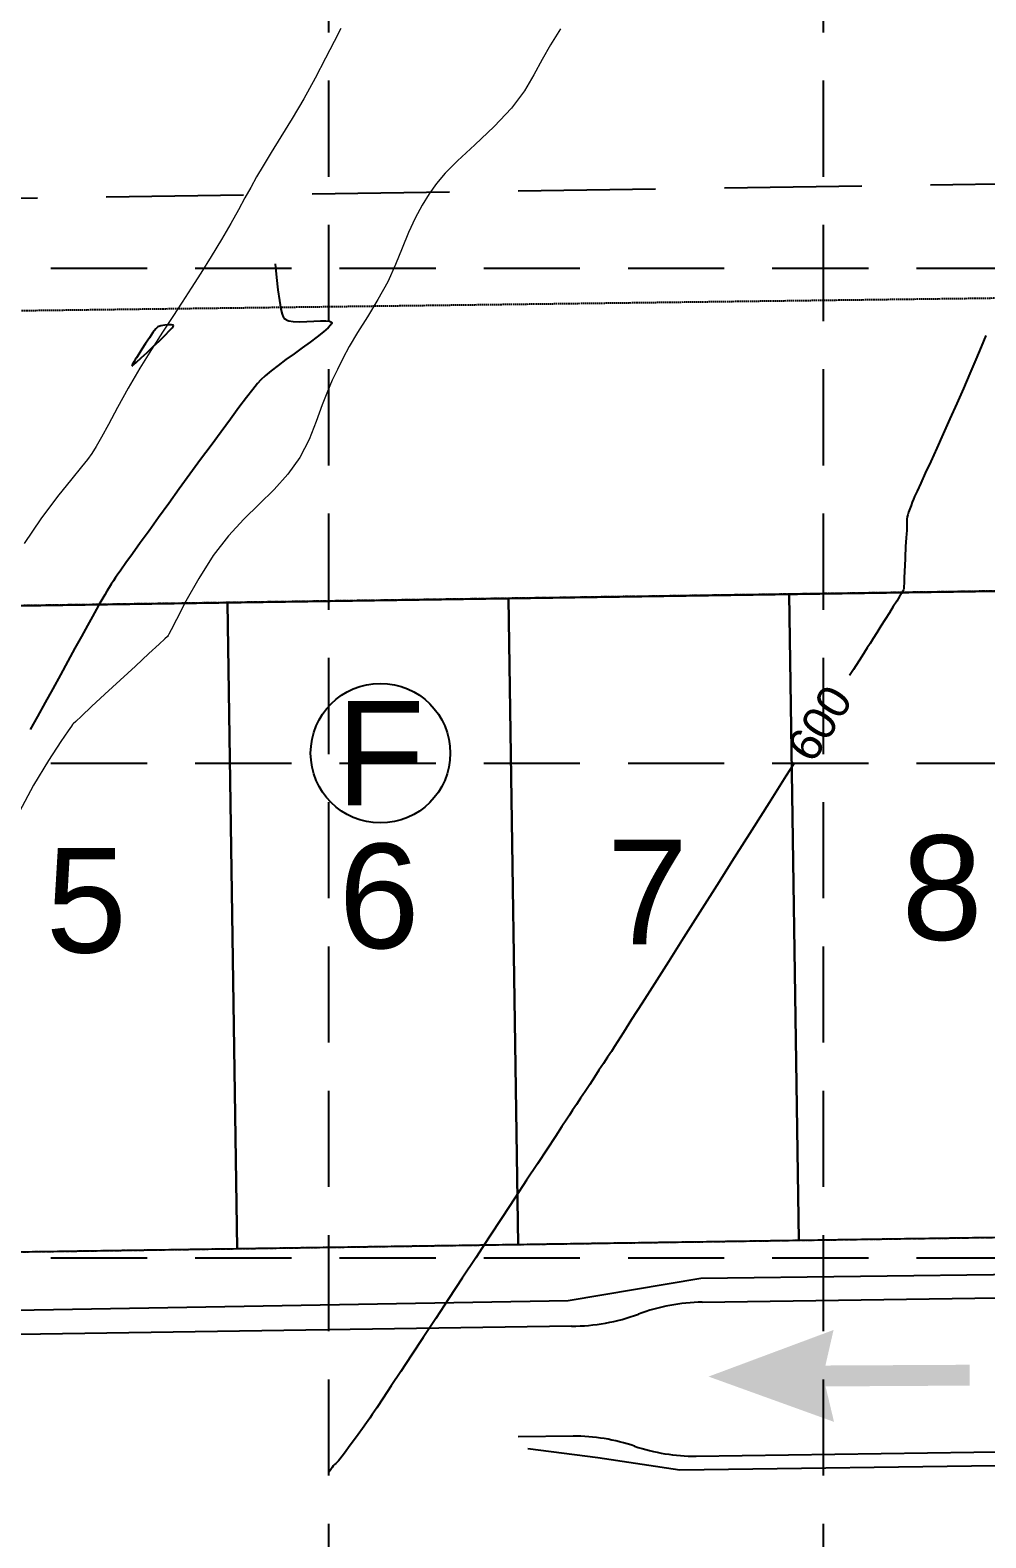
# Model space of a CAD drawing. Header units: inches. Extents: x 45655 to 51424, y 20024 to 23633.
# Drawn here: x 48215 to 48388.9, y 20517.2 to 20791.5 of the extents above; entities that cross this region are included whole.
import ezdxf
from ezdxf.enums import TextEntityAlignment as Align

# ---------------------------------------------------------------- set-up
doc = ezdxf.new("R2010")
doc.units = ezdxf.units.IN
doc.header["$MEASUREMENT"] = 0
for name, pattern in [('2148-1-1 FINAL PLAT$0$ROW05', [0.875, 0.625, -0.05, 0.05, -0.05, 0.05, -0.05]), ('DASHED', [0.75, 0.5, -0.25]), ('DASHED2', [0.375, 0.25, -0.125]), ('HIDDEN', [0.375, 0.25, -0.125]), ('PHANTOM2', [1.25, 0.625, -0.125, 0.125, -0.125, 0.125, -0.125])]:
    doc.linetypes.add(name, pattern=pattern)
for name, color, linetype in [('2148-1-1 BASE$0$P-PAV-BOC', 4, 'Continuous'), ('2148-1-1 Boundary Verification$0$X-BNDRY', 5, 'PHANTOM2'), ('2148-1-1 Boundary Verification$0$X-BNDRY-PHASE 1', 3, 'Continuous'), ('2148-1-1 FINAL PLAT$0$BPOLY', 20, 'Continuous'), ('2148-1-1 FINAL PLAT$0$P-PLAN-BLOCK NO', 252, 'Continuous'), ('2148-1-1 FINAL PLAT$0$P-PLAN-LOT LINE PH1', 1, 'Continuous'), ('2148-1-1 FINAL PLAT$0$P-PLAN-LOT NO-PH1', 1, 'Continuous'), ('2148-1-1 FINAL PLAT$0$P-PLAN-ROW-PH1', 7, '2148-1-1 FINAL PLAT$0$ROW05'), ('2148-1-1 TOPOGRAPHIC SURVEY$0$X-CONT-MJR', 14, 'Continuous'), ('EROSION BLANKET', 84, 'Continuous'), ('GRID', 254, 'HIDDEN'), ('LIMITS OF DISTURBANCE', 1, 'DASHED'), ('P-ERO-SILT FENCE-GRADING', 6, 'DASHED2'), ('P-ERO-SILT FENCE-PAVING', 6, 'Continuous'), ('P-FLOW ARROWS', 7, 'Continuous')]:
    doc.layers.add(name, color=color, linetype=linetype)
doc.layers.add('CTR', color=43, linetype='Continuous', lineweight=9)
doc.styles.get("Standard").update_dxf_attribs({"font": 'ARIAL.TTF'})

msp = doc.modelspace()

# ---------------------------------------------------------------- hatches: boundary and pattern name
at = {"layer": 'P-FLOW ARROWS'}
msp.add_hatch(color=7, dxfattribs=at).paths.add_polyline_path([(48385.92, 20544.92), (48359.69, 20544.77), (48361.24, 20538.32), (48338.41, 20546.56), (48361.15, 20555.04), (48359.67, 20548.57), (48385.9, 20548.71)])

# ---------------------------------------------------------------- linework, layer by layer
at = {"layer": '2148-1-1 BASE$0$P-PAV-BOC', "color": 7}
for p, q in [((48337.27, 20560.1), (48762.67, 20566.43)), ((48313.48, 20555.74), (48203.49, 20554.1)), ((48336.12, 20532.08), (48763.09, 20538.43)), ((48313.77, 20535.74), (48303.78, 20535.59))]:
    msp.add_line(p, q, dxfattribs=at)
for centre, radius, start, end in [((48337.79, 20525.1), 35, 90.8533, 110.3258), ((48313.48, 20590.74), 35, 270, 290.3258), ((48313.77, 20500.74), 35, 71.3808, 90), ((48336.16, 20567.23), 35.16, 251.4024, 269.9398)]:
    msp.add_arc(centre, radius, start, end, dxfattribs=at)
at = {"layer": '2148-1-1 Boundary Verification$0$X-BNDRY', "color": 7}
msp.add_line((47485.74, 20675.93), (50060.21, 20714.52), dxfattribs=at)
at = {"layer": '2148-1-1 Boundary Verification$0$X-BNDRY-PHASE 1', "color": 7}
msp.add_line((47496.16, 20676.08), (49384.49, 20704.21), dxfattribs=at)
at = {"layer": '2148-1-1 FINAL PLAT$0$BPOLY', "color": 7}
for p, q in [((48353.1, 20688.85), (48302.01, 20688.08)), ((48404.19, 20689.61), (48353.1, 20688.85)), ((48354.85, 20571.36), (48353.1, 20688.85)), ((48353.1, 20688.85), (48354.85, 20571.36)), ((48250.91, 20687.32), (48199.82, 20686.56)), ((48302.01, 20688.08), (48250.91, 20687.32)), ((48252.66, 20569.84), (48250.91, 20687.32)), ((48250.91, 20687.32), (48252.66, 20569.84)), ((48303.76, 20570.6), (48302.01, 20688.08)), ((48302.01, 20688.08), (48303.76, 20570.6)), ((48252.66, 20569.84), (48303.76, 20570.6)), ((48303.76, 20570.6), (48354.85, 20571.36)), ((48354.85, 20571.36), (48405.94, 20572.12)), ((48201.57, 20569.08), (48252.66, 20569.84))]:
    msp.add_line(p, q, dxfattribs=at)
at = {"layer": '2148-1-1 FINAL PLAT$0$P-PLAN-BLOCK NO', "color": 7}
msp.add_circle((48278.71, 20659.95), 12.7, dxfattribs=at)
at = {"layer": '2148-1-1 FINAL PLAT$0$P-PLAN-LOT LINE PH1', "color": 7}
for p, q in [((48354.85, 20571.36), (48353.1, 20688.85)), ((48252.66, 20569.84), (48250.91, 20687.32)), ((48303.76, 20570.6), (48302.01, 20688.08))]:
    msp.add_line(p, q, dxfattribs=at)
at = {"layer": '2148-1-1 FINAL PLAT$0$P-PLAN-ROW-PH1', "color": 7}
msp.add_line((48003.29, 20566.12), (48757.5, 20577.36), dxfattribs=at)
at = {"layer": '2148-1-1 TOPOGRAPHIC SURVEY$0$X-CONT-MJR', "color": 7, "extrusion": (0.994991, 0.09997, 0)}
msp.add_line((48259.56, 20748.93, 595), (48259.8, 20746.48, 595), dxfattribs=at)
at = {"layer": '2148-1-1 TOPOGRAPHIC SURVEY$0$X-CONT-MJR', "color": 7}
for p, q in [((48259.8, 20746.48, 595), (48260.06, 20744.25, 595)), ((48260.33, 20742.31, 595), (48260.61, 20740.74, 595)), ((48240.2, 20737.88, 595), (48239.47, 20737.83, 595)), ((48240.81, 20737.31, 595), (48241.01, 20737.57, 595)), ((48241.07, 20737.67, 595), (48241.07, 20737.7, 595)), ((48260.84, 20739.8, 595), (48261.02, 20739.32, 595)), ((48269.64, 20737.77, 595), (48269.19, 20737.3, 595)), ((48269.85, 20738.25, 595), (48269.86, 20738.19, 595)), ((48236.66, 20735.52, 595), (48235.97, 20734.48, 595)), ((48237.37, 20733.9, 595), (48238.49, 20734.96, 595)), ((48240.34, 20736.8, 595), (48240.81, 20737.31, 595)), ((48268.34, 20736.56, 595), (48267.22, 20735.69, 595)), ((48269.19, 20737.3, 595), (48268.34, 20736.56, 595)), ((48235.97, 20734.48, 595), (48235.31, 20733.46, 595)), ((48265.92, 20734.72, 595), (48264.49, 20733.68, 595)), ((48233.49, 20730.4, 595), (48233.5, 20730.4, 595)), ((48233.69, 20730.86, 595), (48233.52, 20730.56, 595)), ((48233.58, 20730.46, 595), (48233.82, 20730.66, 595)), ((48233.91, 20731.22, 595), (48233.69, 20730.86, 595)), ((48233.82, 20730.66, 595), (48234.32, 20731.1, 595)), ((48234.32, 20731.1, 595), (48235.19, 20731.88, 595)), ((48256.35, 20727.19, 595), (48255.48, 20726.1, 595)), ((48254.34, 20724.62, 595), (48252.97, 20722.81, 595)), ((48255.48, 20726.1, 595), (48254.34, 20724.62, 595)), ((48251.42, 20720.73, 595), (48249.71, 20718.42, 595)), ((48382.31, 20720.76, 600), (48381.09, 20718.04, 600)), ((48381.09, 20718.04, 600), (48379.91, 20715.44, 600)), ((48245.98, 20713.35, 595), (48244.04, 20710.68, 595)), ((48378.82, 20713.03, 600), (48377.84, 20710.88, 600)), ((48379.91, 20715.44, 600), (48378.82, 20713.03, 600)), ((48244.04, 20710.68, 595), (48242.09, 20708.01, 595)), ((48240.18, 20705.37, 595), (48238.34, 20702.82, 595)), ((48375.48, 20705.62, 600), (48375.25, 20705.01, 600)), ((48375.7, 20706.16, 600), (48375.48, 20705.62, 600)), ((48374.5, 20702.52, 600), (48374.48, 20702.11, 600)), ((48374.48, 20702.11, 600), (48374.49, 20701.7, 600)), ((48236.6, 20700.41, 595), (48235.01, 20698.2, 595)), ((48374.37, 20699.11, 600), (48374.32, 20698.32, 600)), ((48374.43, 20699.85, 600), (48374.37, 20699.11, 600)), ((48374.49, 20700.89, 600), (48374.47, 20700.46, 600)), ((48235.01, 20698.2, 595), (48233.59, 20696.23, 595)), ((48374.02, 20691.87, 600), (48373.98, 20690.91, 600)), ((48374.07, 20692.99, 600), (48374.02, 20691.87, 600)), ((48229.33, 20690.06, 595), (48228.94, 20689.42, 595)), ((48373.17, 20688.42, 600), (48372.66, 20687.61, 600)), ((48227.56, 20687.07, 595), (48227.04, 20686.14, 595)), ((48371.3, 20685.47, 600), (48370.54, 20684.26, 600)), ((48225.39, 20683.15, 595), (48224.32, 20681.2, 595)), ((48226.31, 20684.81, 595), (48225.39, 20683.15, 595)), ((48367.79, 20679.91, 600), (48367.28, 20679.11, 600)), ((48223.12, 20679.03, 595), (48221.83, 20676.68, 595)), ((48221.83, 20676.68, 595), (48220.47, 20674.21, 595)), ((48220.47, 20674.21, 595), (48219.08, 20671.68, 595)), ((48352.49, 20655.77, 600), (48349.42, 20650.92, 600)), ((48346.26, 20645.93, 600), (48343.07, 20640.9, 600)), ((48343.07, 20640.9, 600), (48339.9, 20635.91, 600)), ((48339.9, 20635.91, 600), (48336.82, 20631.04, 600)), ((48324.41, 20611.49, 600), (48322.91, 20609.12, 600)), ((48320.72, 20605.7, 600), (48320.04, 20604.65, 600)), ((48318.47, 20602.27, 600), (48317.63, 20600.99, 600)), ((48313.68, 20595, 600), (48313.09, 20594.1, 600)), ((48303.16, 20579, 600), (48300.87, 20575.52, 600)), ((48300.87, 20575.52, 600), (48298.49, 20571.9, 600)), ((48296.04, 20568.18, 600), (48293.58, 20564.45, 600)), ((48286.49, 20553.68, 600), (48284.36, 20550.44, 600)), ((48280.68, 20544.87, 600), (48279.22, 20542.65, 600)), ((48278.05, 20540.9, 600), (48277.23, 20539.66, 600)), ((48276.79, 20539.01, 600), (48276.17, 20538.13, 600)), ((48277.23, 20539.66, 600), (48276.79, 20539.01, 600)), ((48273.82, 20534.89, 600), (48273.03, 20533.82, 600)), ((48274.64, 20536.01, 600), (48273.82, 20534.89, 600)), ((48275.44, 20537.11, 600), (48274.64, 20536.01, 600)), ((48270.12, 20530.3, 600), (48269.93, 20530.03, 600)), ((48270.35, 20530.54, 600), (48270.12, 20530.3, 600)), ((48270.6, 20530.77, 600), (48270.35, 20530.54, 600)), ((48271.3, 20531.51, 600), (48271.09, 20531.24, 600))]:
    msp.add_line(p, q, dxfattribs=at)
at = {"layer": '2148-1-1 TOPOGRAPHIC SURVEY$0$X-CONT-MJR', "color": 7, "extrusion": (0.990481, 0.137646, 0)}
msp.add_line((48260.06, 20744.25, 595), (48260.33, 20742.31, 595), dxfattribs=at)
at = {"layer": '2148-1-1 TOPOGRAPHIC SURVEY$0$X-CONT-MJR', "color": 7, "extrusion": (0.971024, 0.238982, 0)}
msp.add_line((48260.61, 20740.74, 595), (48260.84, 20739.8, 595), dxfattribs=at)
at = {"layer": '2148-1-1 TOPOGRAPHIC SURVEY$0$X-CONT-MJR', "color": 7, "extrusion": (0.696471, -0.717585, 0)}
msp.add_line((48238.21, 20737.49, 595), (48237.84, 20737.13, 595), dxfattribs=at)
at = {"layer": '2148-1-1 TOPOGRAPHIC SURVEY$0$X-CONT-MJR', "color": 7, "extrusion": (0.352471, -0.935823, 0)}
msp.add_line((48238.76, 20737.7, 595), (48238.21, 20737.49, 595), dxfattribs=at)
at = {"layer": '2148-1-1 TOPOGRAPHIC SURVEY$0$X-CONT-MJR', "color": 7, "extrusion": (0.186448, -0.982465, 0)}
msp.add_line((48239.47, 20737.83, 595), (48238.76, 20737.7, 595), dxfattribs=at)
at = {"layer": '2148-1-1 TOPOGRAPHIC SURVEY$0$X-CONT-MJR', "color": 7, "extrusion": (-0.050957, -0.998701, 0)}
msp.add_line((48240.68, 20737.86, 595), (48240.2, 20737.88, 595), dxfattribs=at)
at = {"layer": '2148-1-1 TOPOGRAPHIC SURVEY$0$X-CONT-MJR', "color": 7, "extrusion": (-0.231787, -0.972767, 0)}
msp.add_line((48240.94, 20737.8, 595), (48240.68, 20737.86, 595), dxfattribs=at)
at = {"layer": '2148-1-1 TOPOGRAPHIC SURVEY$0$X-CONT-MJR', "color": 7, "extrusion": (0.521337, 0.853351, 0)}
msp.add_line((48241.04, 20737.74, 595), (48240.94, 20737.8, 595), dxfattribs=at)
at = {"layer": '2148-1-1 TOPOGRAPHIC SURVEY$0$X-CONT-MJR', "color": 7, "extrusion": (0.884443, -0.466649, 0)}
msp.add_line((48241.01, 20737.57, 595), (48241.07, 20737.67, 595), dxfattribs=at)
at = {"layer": '2148-1-1 TOPOGRAPHIC SURVEY$0$X-CONT-MJR', "color": 7, "extrusion": (0.817874, 0.575397, 0)}
msp.add_line((48241.07, 20737.7, 595), (48241.04, 20737.74, 595), dxfattribs=at)
at = {"layer": '2148-1-1 TOPOGRAPHIC SURVEY$0$X-CONT-MJR', "color": 7, "extrusion": (0.873612, 0.486623, 0)}
msp.add_line((48261.02, 20739.32, 595), (48261.14, 20739.1, 595), dxfattribs=at)
at = {"layer": '2148-1-1 TOPOGRAPHIC SURVEY$0$X-CONT-MJR', "color": 7, "extrusion": (0.765375, 0.643585, 0)}
msp.add_line((48261.14, 20739.1, 595), (48261.2, 20739.03, 595), dxfattribs=at)
at = {"layer": '2148-1-1 TOPOGRAPHIC SURVEY$0$X-CONT-MJR', "color": 7, "extrusion": (-0.655564, -0.75514, 0)}
msp.add_line((48261.2, 20739.03, 595), (48261.3, 20738.94, 595), dxfattribs=at)
at = {"layer": '2148-1-1 TOPOGRAPHIC SURVEY$0$X-CONT-MJR', "color": 7, "extrusion": (-0.523713, -0.851895, 0)}
msp.add_line((48261.3, 20738.94, 595), (48261.56, 20738.78, 595), dxfattribs=at)
at = {"layer": '2148-1-1 TOPOGRAPHIC SURVEY$0$X-CONT-MJR', "color": 7, "extrusion": (-0.341585, -0.939851, 0)}
msp.add_line((48261.56, 20738.78, 595), (48262.05, 20738.6, 595), dxfattribs=at)
at = {"layer": '2148-1-1 TOPOGRAPHIC SURVEY$0$X-CONT-MJR', "color": 7, "extrusion": (-0.169793, -0.98548, 0)}
msp.add_line((48262.05, 20738.6, 595), (48262.85, 20738.47, 595), dxfattribs=at)
at = {"layer": '2148-1-1 TOPOGRAPHIC SURVEY$0$X-CONT-MJR', "color": 7, "extrusion": (-0.043348, -0.99906, 0)}
msp.add_line((48262.85, 20738.47, 595), (48264.03, 20738.41, 595), dxfattribs=at)
at = {"layer": '2148-1-1 TOPOGRAPHIC SURVEY$0$X-CONT-MJR', "color": 7, "extrusion": (0.029626, -0.999561, 0)}
msp.add_line((48264.03, 20738.41, 595), (48265.31, 20738.45, 595), dxfattribs=at)
at = {"layer": '2148-1-1 TOPOGRAPHIC SURVEY$0$X-CONT-MJR', "color": 7, "extrusion": (0.060239, -0.998184, 0)}
msp.add_line((48265.31, 20738.45, 595), (48266.6, 20738.53, 595), dxfattribs=at)
at = {"layer": '2148-1-1 TOPOGRAPHIC SURVEY$0$X-CONT-MJR', "color": 7, "extrusion": (0.056782, -0.998387, 0)}
msp.add_line((48266.6, 20738.53, 595), (48267.8, 20738.6, 595), dxfattribs=at)
at = {"layer": '2148-1-1 TOPOGRAPHIC SURVEY$0$X-CONT-MJR', "color": 7, "extrusion": (0.008796, -0.999961, 0)}
msp.add_line((48267.8, 20738.6, 595), (48268.8, 20738.61, 595), dxfattribs=at)
at = {"layer": '2148-1-1 TOPOGRAPHIC SURVEY$0$X-CONT-MJR', "color": 7, "extrusion": (-0.11345, -0.993544, 0)}
msp.add_line((48268.8, 20738.61, 595), (48269.41, 20738.54, 595), dxfattribs=at)
at = {"layer": '2148-1-1 TOPOGRAPHIC SURVEY$0$X-CONT-MJR', "color": 7, "extrusion": (0.350349, 0.936619, 0)}
msp.add_line((48269.41, 20738.54, 595), (48269.71, 20738.43, 595), dxfattribs=at)
at = {"layer": '2148-1-1 TOPOGRAPHIC SURVEY$0$X-CONT-MJR', "color": 7, "extrusion": (0.834473, -0.551048, 0)}
msp.add_line((48269.82, 20738.05, 595), (48269.64, 20737.77, 595), dxfattribs=at)
at = {"layer": '2148-1-1 TOPOGRAPHIC SURVEY$0$X-CONT-MJR', "color": 7, "extrusion": (-0.685484, -0.728088, 0)}
msp.add_line((48269.71, 20738.43, 595), (48269.82, 20738.32, 595), dxfattribs=at)
at = {"layer": '2148-1-1 TOPOGRAPHIC SURVEY$0$X-CONT-MJR', "color": 7, "extrusion": (0.907135, 0.420839, 0)}
msp.add_line((48269.82, 20738.32, 595), (48269.85, 20738.25, 595), dxfattribs=at)
at = {"layer": '2148-1-1 TOPOGRAPHIC SURVEY$0$X-CONT-MJR', "color": 7, "extrusion": (0.964618, -0.26365, 0)}
msp.add_line((48269.86, 20738.19, 595), (48269.82, 20738.05, 595), dxfattribs=at)
at = {"layer": '2148-1-1 TOPOGRAPHIC SURVEY$0$X-CONT-MJR', "color": 7, "extrusion": (0.819425, -0.573186, 0)}
msp.add_line((48237.3, 20736.44, 595), (48236.66, 20735.52, 595), dxfattribs=at)
at = {"layer": '2148-1-1 TOPOGRAPHIC SURVEY$0$X-CONT-MJR', "color": 7, "extrusion": (0.791015, -0.611797, 0)}
msp.add_line((48237.84, 20737.13, 595), (48237.3, 20736.44, 595), dxfattribs=at)
at = {"layer": '2148-1-1 TOPOGRAPHIC SURVEY$0$X-CONT-MJR', "color": 7, "extrusion": (-0.697526, 0.716559, 0)}
msp.add_line((48238.49, 20734.96, 595), (48239.51, 20735.96, 595), dxfattribs=at)
at = {"layer": '2148-1-1 TOPOGRAPHIC SURVEY$0$X-CONT-MJR', "color": 7, "extrusion": (0.711579, -0.702606, 0)}
msp.add_line((48239.51, 20735.96, 595), (48240.34, 20736.8, 595), dxfattribs=at)
at = {"layer": '2148-1-1 TOPOGRAPHIC SURVEY$0$X-CONT-MJR', "color": 7, "extrusion": (0.597572, -0.801815, 0)}
msp.add_line((48267.22, 20735.69, 595), (48265.92, 20734.72, 595), dxfattribs=at)
at = {"layer": '2148-1-1 TOPOGRAPHIC SURVEY$0$X-CONT-MJR', "color": 7, "extrusion": (0.926272, -0.376855, 0)}
msp.add_line((48388.86, 20735.91, 600), (48388.02, 20733.86, 600), dxfattribs=at)
at = {"layer": '2148-1-1 TOPOGRAPHIC SURVEY$0$X-CONT-MJR', "color": 7, "extrusion": (0.849314, -0.527888, 0)}
msp.add_line((48234.74, 20732.54, 595), (48234.31, 20731.86, 595), dxfattribs=at)
at = {"layer": '2148-1-1 TOPOGRAPHIC SURVEY$0$X-CONT-MJR', "color": 7, "extrusion": (0.845822, -0.533465, 0)}
msp.add_line((48235.31, 20733.46, 595), (48234.74, 20732.54, 595), dxfattribs=at)
at = {"layer": '2148-1-1 TOPOGRAPHIC SURVEY$0$X-CONT-MJR', "color": 7, "extrusion": (-0.67663, 0.736323, 0)}
msp.add_line((48235.19, 20731.88, 595), (48236.24, 20732.84, 595), dxfattribs=at)
at = {"layer": '2148-1-1 TOPOGRAPHIC SURVEY$0$X-CONT-MJR', "color": 7, "extrusion": (0.68248, -0.730904, 0)}
msp.add_line((48236.24, 20732.84, 595), (48237.37, 20733.9, 595), dxfattribs=at)
at = {"layer": '2148-1-1 TOPOGRAPHIC SURVEY$0$X-CONT-MJR', "color": 7, "extrusion": (0.586154, -0.8102, 0)}
msp.add_line((48262.99, 20732.6, 595), (48261.51, 20731.53, 595), dxfattribs=at)
at = {"layer": '2148-1-1 TOPOGRAPHIC SURVEY$0$X-CONT-MJR', "color": 7, "extrusion": (-0.584198, 0.811611, 0)}
msp.add_line((48264.49, 20733.68, 595), (48262.99, 20732.6, 595), dxfattribs=at)
at = {"layer": '2148-1-1 TOPOGRAPHIC SURVEY$0$X-CONT-MJR', "color": 7, "extrusion": (0.921705, -0.387892, 0)}
msp.add_line((48388.02, 20733.86, 600), (48387.04, 20731.53, 600), dxfattribs=at)
at = {"layer": '2148-1-1 TOPOGRAPHIC SURVEY$0$X-CONT-MJR', "color": 7, "extrusion": (0.982035, -0.1887, 0)}
msp.add_line((48233.52, 20730.56, 595), (48233.49, 20730.4, 595), dxfattribs=at)
at = {"layer": '2148-1-1 TOPOGRAPHIC SURVEY$0$X-CONT-MJR', "color": 7, "extrusion": (0.583047, -0.812438, 0)}
msp.add_line((48233.5, 20730.4, 595), (48233.58, 20730.46, 595), dxfattribs=at)
at = {"layer": '2148-1-1 TOPOGRAPHIC SURVEY$0$X-CONT-MJR', "color": 7, "extrusion": (0.844397, -0.535718, 0)}
msp.add_line((48234.1, 20731.53, 595), (48233.91, 20731.22, 595), dxfattribs=at)
at = {"layer": '2148-1-1 TOPOGRAPHIC SURVEY$0$X-CONT-MJR', "color": 7, "extrusion": (0.851527, -0.524311, 0)}
msp.add_line((48234.31, 20731.86, 595), (48234.1, 20731.53, 595), dxfattribs=at)
at = {"layer": '2148-1-1 TOPOGRAPHIC SURVEY$0$X-CONT-MJR', "color": 7, "extrusion": (-0.635028, 0.772489, 0)}
msp.add_line((48258.81, 20729.5, 595), (48257.73, 20728.61, 595), dxfattribs=at)
at = {"layer": '2148-1-1 TOPOGRAPHIC SURVEY$0$X-CONT-MJR', "color": 7, "extrusion": (0.608641, -0.793446, 0)}
msp.add_line((48260.09, 20730.48, 595), (48258.81, 20729.5, 595), dxfattribs=at)
at = {"layer": '2148-1-1 TOPOGRAPHIC SURVEY$0$X-CONT-MJR', "color": 7, "extrusion": (-0.593745, 0.804653, 0)}
msp.add_line((48261.51, 20731.53, 595), (48260.09, 20730.48, 595), dxfattribs=at)
at = {"layer": '2148-1-1 TOPOGRAPHIC SURVEY$0$X-CONT-MJR', "color": 7, "extrusion": (0.918525, -0.395364, 0)}
msp.add_line((48387.04, 20731.53, 600), (48385.95, 20728.99, 600), dxfattribs=at)
at = {"layer": '2148-1-1 TOPOGRAPHIC SURVEY$0$X-CONT-MJR', "color": 7, "extrusion": (0.756259, -0.654272, 0)}
msp.add_line((48256.92, 20727.86, 595), (48256.35, 20727.19, 595), dxfattribs=at)
at = {"layer": '2148-1-1 TOPOGRAPHIC SURVEY$0$X-CONT-MJR', "color": 7, "extrusion": (0.683231, -0.730202, 0)}
msp.add_line((48257.73, 20728.61, 595), (48256.92, 20727.86, 595), dxfattribs=at)
at = {"layer": '2148-1-1 TOPOGRAPHIC SURVEY$0$X-CONT-MJR', "color": 7, "extrusion": (0.916197, -0.400729, 0)}
msp.add_line((48385.95, 20728.99, 600), (48384.78, 20726.31, 600), dxfattribs=at)
at = {"layer": '2148-1-1 TOPOGRAPHIC SURVEY$0$X-CONT-MJR', "color": 7, "extrusion": (0.914432, -0.404739, 0)}
msp.add_line((48384.78, 20726.31, 600), (48383.55, 20723.54, 600), dxfattribs=at)
at = {"layer": '2148-1-1 TOPOGRAPHIC SURVEY$0$X-CONT-MJR', "color": 7, "extrusion": (0.801246, -0.598335, 0)}
msp.add_line((48252.97, 20722.81, 595), (48251.42, 20720.73, 595), dxfattribs=at)
at = {"layer": '2148-1-1 TOPOGRAPHIC SURVEY$0$X-CONT-MJR', "color": 7, "extrusion": (0.913065, -0.407814, 0)}
msp.add_line((48383.55, 20723.54, 600), (48382.31, 20720.76, 600), dxfattribs=at)
at = {"layer": '2148-1-1 TOPOGRAPHIC SURVEY$0$X-CONT-MJR', "color": 7, "extrusion": (0.80547, -0.592637, 0)}
msp.add_line((48249.71, 20718.42, 595), (48247.89, 20715.94, 595), dxfattribs=at)
at = {"layer": '2148-1-1 TOPOGRAPHIC SURVEY$0$X-CONT-MJR', "color": 7, "extrusion": (0.806845, -0.590763, 0)}
msp.add_line((48247.89, 20715.94, 595), (48245.98, 20713.35, 595), dxfattribs=at)
at = {"layer": '2148-1-1 TOPOGRAPHIC SURVEY$0$X-CONT-MJR', "color": 7, "extrusion": (0.909899, -0.41483, 0)}
msp.add_line((48377.84, 20710.88, 600), (48377, 20709.05, 600), dxfattribs=at)
at = {"layer": '2148-1-1 TOPOGRAPHIC SURVEY$0$X-CONT-MJR', "color": 7, "extrusion": (0.809627, -0.586944, 0)}
msp.add_line((48242.09, 20708.01, 595), (48240.18, 20705.37, 595), dxfattribs=at)
at = {"layer": '2148-1-1 TOPOGRAPHIC SURVEY$0$X-CONT-MJR', "color": 7, "extrusion": (0.911107, -0.41217, 0)}
msp.add_line((48376.35, 20707.61, 600), (48375.9, 20706.63, 600), dxfattribs=at)
at = {"layer": '2148-1-1 TOPOGRAPHIC SURVEY$0$X-CONT-MJR', "color": 7, "extrusion": (0.910078, -0.414437, 0)}
msp.add_line((48377, 20709.05, 600), (48376.35, 20707.61, 600), dxfattribs=at)
at = {"layer": '2148-1-1 TOPOGRAPHIC SURVEY$0$X-CONT-MJR', "color": 7, "extrusion": (0.935739, -0.352694, 0)}
msp.add_line((48375.25, 20705.01, 600), (48375.01, 20704.39, 600), dxfattribs=at)
at = {"layer": '2148-1-1 TOPOGRAPHIC SURVEY$0$X-CONT-MJR', "color": 7, "extrusion": (0.915918, -0.401365, 0)}
msp.add_line((48375.9, 20706.63, 600), (48375.7, 20706.16, 600), dxfattribs=at)
at = {"layer": '2148-1-1 TOPOGRAPHIC SURVEY$0$X-CONT-MJR', "color": 7, "extrusion": (0.810933, -0.585139, 0)}
msp.add_line((48238.34, 20702.82, 595), (48236.6, 20700.41, 595), dxfattribs=at)
at = {"layer": '2148-1-1 TOPOGRAPHIC SURVEY$0$X-CONT-MJR', "color": 7, "extrusion": (0.99315, -0.116843, 0)}
msp.add_line((48374.54, 20702.91, 600), (48374.5, 20702.52, 600), dxfattribs=at)
at = {"layer": '2148-1-1 TOPOGRAPHIC SURVEY$0$X-CONT-MJR', "color": 7, "extrusion": (0.96913, -0.246552, 0)}
msp.add_line((48374.64, 20703.29, 600), (48374.54, 20702.91, 600), dxfattribs=at)
at = {"layer": '2148-1-1 TOPOGRAPHIC SURVEY$0$X-CONT-MJR', "color": 7, "extrusion": (0.951166, -0.308679, 0)}
msp.add_line((48374.8, 20703.8, 600), (48374.64, 20703.29, 600), dxfattribs=at)
at = {"layer": '2148-1-1 TOPOGRAPHIC SURVEY$0$X-CONT-MJR', "color": 7, "extrusion": (0.941445, -0.337165, 0)}
msp.add_line((48375.01, 20704.39, 600), (48374.8, 20703.8, 600), dxfattribs=at)
at = {"layer": '2148-1-1 TOPOGRAPHIC SURVEY$0$X-CONT-MJR', "color": 7, "extrusion": (0.997577, -0.069572, 0)}
msp.add_line((48374.47, 20700.46, 600), (48374.43, 20699.85, 600), dxfattribs=at)
at = {"layer": '2148-1-1 TOPOGRAPHIC SURVEY$0$X-CONT-MJR', "color": 7, "extrusion": (0.999774, 0.021275, 0)}
msp.add_line((48374.49, 20701.7, 600), (48374.5, 20701.28, 600), dxfattribs=at)
at = {"layer": '2148-1-1 TOPOGRAPHIC SURVEY$0$X-CONT-MJR', "color": 7, "extrusion": (0.999922, -0.012507, 0)}
msp.add_line((48374.5, 20701.28, 600), (48374.49, 20700.89, 600), dxfattribs=at)
at = {"layer": '2148-1-1 TOPOGRAPHIC SURVEY$0$X-CONT-MJR', "color": 7, "extrusion": (0.998904, -0.046801, 0)}
msp.add_line((48374.22, 20696.85, 600), (48374.19, 20696.2, 600), dxfattribs=at)
at = {"layer": '2148-1-1 TOPOGRAPHIC SURVEY$0$X-CONT-MJR', "color": 7, "extrusion": (0.998133, -0.061075, 0)}
msp.add_line((48374.26, 20697.55, 600), (48374.22, 20696.85, 600), dxfattribs=at)
at = {"layer": '2148-1-1 TOPOGRAPHIC SURVEY$0$X-CONT-MJR', "color": 7, "extrusion": (0.99765, -0.068519, 0)}
msp.add_line((48374.32, 20698.32, 600), (48374.26, 20697.55, 600), dxfattribs=at)
at = {"layer": '2148-1-1 TOPOGRAPHIC SURVEY$0$X-CONT-MJR', "color": 7, "extrusion": (0.813745, -0.581222, 0)}
msp.add_line((48232.4, 20694.57, 595), (48231.46, 20693.25, 595), dxfattribs=at)
at = {"layer": '2148-1-1 TOPOGRAPHIC SURVEY$0$X-CONT-MJR', "color": 7, "extrusion": (0.812837, -0.582492, 0)}
msp.add_line((48233.59, 20696.23, 595), (48232.4, 20694.57, 595), dxfattribs=at)
at = {"layer": '2148-1-1 TOPOGRAPHIC SURVEY$0$X-CONT-MJR', "color": 7, "extrusion": (0.999295, -0.037548, 0)}
msp.add_line((48374.11, 20694.16, 600), (48374.07, 20692.99, 600), dxfattribs=at)
at = {"layer": '2148-1-1 TOPOGRAPHIC SURVEY$0$X-CONT-MJR', "color": 7, "extrusion": (0.999274, -0.038101, 0)}
msp.add_line((48374.15, 20695.27, 600), (48374.11, 20694.16, 600), dxfattribs=at)
at = {"layer": '2148-1-1 TOPOGRAPHIC SURVEY$0$X-CONT-MJR', "color": 7, "extrusion": (0.999186, -0.040351, 0)}
msp.add_line((48374.19, 20696.2, 600), (48374.15, 20695.27, 600), dxfattribs=at)
at = {"layer": '2148-1-1 TOPOGRAPHIC SURVEY$0$X-CONT-MJR', "color": 7, "extrusion": (0.842742, -0.538318, 0)}
msp.add_line((48230.12, 20691.31, 595), (48229.72, 20690.7, 595), dxfattribs=at)
at = {"layer": '2148-1-1 TOPOGRAPHIC SURVEY$0$X-CONT-MJR', "color": 7, "extrusion": (0.834528, -0.550966, 0)}
msp.add_line((48230.5, 20691.89, 595), (48230.12, 20691.31, 595), dxfattribs=at)
at = {"layer": '2148-1-1 TOPOGRAPHIC SURVEY$0$X-CONT-MJR', "color": 7, "extrusion": (0.81964, -0.572879, 0)}
msp.add_line((48230.82, 20692.34, 595), (48230.5, 20691.89, 595), dxfattribs=at)
at = {"layer": '2148-1-1 TOPOGRAPHIC SURVEY$0$X-CONT-MJR', "color": 7, "extrusion": (0.815278, -0.579069, 0)}
msp.add_line((48231.46, 20693.25, 595), (48230.82, 20692.34, 595), dxfattribs=at)
at = {"layer": '2148-1-1 TOPOGRAPHIC SURVEY$0$X-CONT-MJR', "color": 7, "extrusion": (0.998896, -0.046974, 0)}
msp.add_line((48373.98, 20690.91, 600), (48373.95, 20690.22, 600), dxfattribs=at)
at = {"layer": '2148-1-1 TOPOGRAPHIC SURVEY$0$X-CONT-MJR', "color": 7, "extrusion": (0.862592, -0.505901, 0)}
msp.add_line((48228.19, 20688.15, 595), (48227.83, 20687.55, 595), dxfattribs=at)
at = {"layer": '2148-1-1 TOPOGRAPHIC SURVEY$0$X-CONT-MJR', "color": 7, "extrusion": (0.860509, -0.509435, 0)}
msp.add_line((48228.56, 20688.78, 595), (48228.19, 20688.15, 595), dxfattribs=at)
at = {"layer": '2148-1-1 TOPOGRAPHIC SURVEY$0$X-CONT-MJR', "color": 7, "extrusion": (0.857639, -0.514252, 0)}
msp.add_line((48228.94, 20689.42, 595), (48228.56, 20688.78, 595), dxfattribs=at)
at = {"layer": '2148-1-1 TOPOGRAPHIC SURVEY$0$X-CONT-MJR', "color": 7, "extrusion": (0.849017, -0.528366, 0)}
msp.add_line((48229.72, 20690.7, 595), (48229.33, 20690.06, 595), dxfattribs=at)
at = {"layer": '2148-1-1 TOPOGRAPHIC SURVEY$0$X-CONT-MJR', "color": 7, "extrusion": (0.848546, -0.529122, 0)}
msp.add_line((48373.51, 20688.98, 600), (48373.17, 20688.42, 600), dxfattribs=at)
at = {"layer": '2148-1-1 TOPOGRAPHIC SURVEY$0$X-CONT-MJR', "color": 7, "extrusion": (0.855816, -0.51728, 0)}
msp.add_line((48373.66, 20689.22, 600), (48373.51, 20688.98, 600), dxfattribs=at)
at = {"layer": '2148-1-1 TOPOGRAPHIC SURVEY$0$X-CONT-MJR', "color": 7, "extrusion": (0.900983, -0.433855, 0)}
msp.add_line((48373.76, 20689.44, 600), (48373.66, 20689.22, 600), dxfattribs=at)
at = {"layer": '2148-1-1 TOPOGRAPHIC SURVEY$0$X-CONT-MJR', "color": 7, "extrusion": (0.925055, -0.379833, 0)}
msp.add_line((48373.86, 20689.67, 600), (48373.76, 20689.44, 600), dxfattribs=at)
at = {"layer": '2148-1-1 TOPOGRAPHIC SURVEY$0$X-CONT-MJR', "color": 7, "extrusion": (0.959254, -0.282547, 0)}
msp.add_line((48373.93, 20689.91, 600), (48373.86, 20689.67, 600), dxfattribs=at)
at = {"layer": '2148-1-1 TOPOGRAPHIC SURVEY$0$X-CONT-MJR', "color": 7, "extrusion": (0.997226, -0.074432, 0)}
msp.add_line((48373.95, 20690.22, 600), (48373.93, 20689.91, 600), dxfattribs=at)
at = {"layer": '2148-1-1 TOPOGRAPHIC SURVEY$0$X-CONT-MJR', "color": 7, "extrusion": (0.875245, -0.483679, 0)}
msp.add_line((48227.04, 20686.14, 595), (48226.31, 20684.81, 595), dxfattribs=at)
at = {"layer": '2148-1-1 TOPOGRAPHIC SURVEY$0$X-CONT-MJR', "color": 7, "extrusion": (0.870746, -0.491733, 0)}
msp.add_line((48227.83, 20687.55, 595), (48227.56, 20687.07, 595), dxfattribs=at)
at = {"layer": '2148-1-1 TOPOGRAPHIC SURVEY$0$X-CONT-MJR', "color": 7, "extrusion": (0.845539, -0.533913, 0)}
msp.add_line((48372.02, 20686.61, 600), (48371.3, 20685.47, 600), dxfattribs=at)
at = {"layer": '2148-1-1 TOPOGRAPHIC SURVEY$0$X-CONT-MJR', "color": 7, "extrusion": (0.845974, -0.533224, 0)}
msp.add_line((48372.66, 20687.61, 600), (48372.02, 20686.61, 600), dxfattribs=at)
at = {"layer": '2148-1-1 TOPOGRAPHIC SURVEY$0$X-CONT-MJR', "color": 7, "extrusion": (0.845037, -0.534708, 0)}
msp.add_line((48369.77, 20683.04, 600), (48369.02, 20681.86, 600), dxfattribs=at)
at = {"layer": '2148-1-1 TOPOGRAPHIC SURVEY$0$X-CONT-MJR', "color": 7, "extrusion": (0.845119, -0.534578, 0)}
msp.add_line((48370.54, 20684.26, 600), (48369.77, 20683.04, 600), dxfattribs=at)
at = {"layer": '2148-1-1 TOPOGRAPHIC SURVEY$0$X-CONT-MJR', "color": 7, "extrusion": (0.875999, -0.482314, 0)}
msp.add_line((48224.32, 20681.2, 595), (48223.12, 20679.03, 595), dxfattribs=at)
at = {"layer": '2148-1-1 TOPOGRAPHIC SURVEY$0$X-CONT-MJR', "color": 7, "extrusion": (0.845113, -0.534588, 0)}
msp.add_line((48368.35, 20680.8, 600), (48367.79, 20679.91, 600), dxfattribs=at)
at = {"layer": '2148-1-1 TOPOGRAPHIC SURVEY$0$X-CONT-MJR', "color": 7, "extrusion": (0.845026, -0.534725, 0)}
msp.add_line((48369.02, 20681.86, 600), (48368.35, 20680.8, 600), dxfattribs=at)
at = {"layer": '2148-1-1 TOPOGRAPHIC SURVEY$0$X-CONT-MJR', "color": 7, "extrusion": (0.844757, -0.535149, 0)}
msp.add_line((48366.27, 20677.51, 600), (48364.8, 20675.19, 600), dxfattribs=at)
at = {"layer": '2148-1-1 TOPOGRAPHIC SURVEY$0$X-CONT-MJR', "color": 7, "extrusion": (0.844802, -0.53508, 0)}
msp.add_line((48367.28, 20679.11, 600), (48366.27, 20677.51, 600), dxfattribs=at)
at = {"layer": '2148-1-1 TOPOGRAPHIC SURVEY$0$X-CONT-MJR', "color": 7, "extrusion": (0.844732, -0.535189, 0)}
msp.add_line((48364.8, 20675.19, 600), (48364.08, 20674.06, 600), dxfattribs=at)
at = {"layer": '2148-1-1 TOPOGRAPHIC SURVEY$0$X-CONT-MJR', "color": 7, "extrusion": (0.875566, -0.483099, 0)}
msp.add_line((48219.08, 20671.68, 595), (48217.68, 20669.14, 595), dxfattribs=at)
at = {"layer": '2148-1-1 TOPOGRAPHIC SURVEY$0$X-CONT-MJR', "color": 7, "extrusion": (0.875273, -0.483628, 0)}
msp.add_line((48217.68, 20669.14, 595), (48216.3, 20666.65, 595), dxfattribs=at)
at = {"layer": '2148-1-1 TOPOGRAPHIC SURVEY$0$X-CONT-MJR', "color": 7, "extrusion": (0.874874, -0.484351, 0)}
msp.add_line((48216.3, 20666.65, 595), (48214.97, 20664.26, 595), dxfattribs=at)
at = {"layer": '2148-1-1 TOPOGRAPHIC SURVEY$0$X-CONT-MJR', "color": 7, "extrusion": (0.844669, -0.535289, 0)}
msp.add_line((48354.05, 20658.22, 600), (48352.49, 20655.77, 600), dxfattribs=at)
at = {"layer": '2148-1-1 TOPOGRAPHIC SURVEY$0$X-CONT-MJR', "color": 7, "extrusion": (0.844636, -0.535341, 0)}
msp.add_line((48349.42, 20650.92, 600), (48346.26, 20645.93, 600), dxfattribs=at)
at = {"layer": '2148-1-1 TOPOGRAPHIC SURVEY$0$X-CONT-MJR', "color": 7, "extrusion": (0.844535, -0.5355, 0)}
msp.add_line((48336.82, 20631.04, 600), (48333.86, 20626.38, 600), dxfattribs=at)
at = {"layer": '2148-1-1 TOPOGRAPHIC SURVEY$0$X-CONT-MJR', "color": 7, "extrusion": (0.844494, -0.535566, 0)}
msp.add_line((48333.86, 20626.38, 600), (48331.09, 20622.01, 600), dxfattribs=at)
at = {"layer": '2148-1-1 TOPOGRAPHIC SURVEY$0$X-CONT-MJR', "color": 7, "extrusion": (0.844438, -0.535653, 0)}
msp.add_line((48331.09, 20622.01, 600), (48328.56, 20618.01, 600), dxfattribs=at)
at = {"layer": '2148-1-1 TOPOGRAPHIC SURVEY$0$X-CONT-MJR', "color": 7, "extrusion": (0.844361, -0.535774, 0)}
msp.add_line((48328.56, 20618.01, 600), (48326.31, 20614.48, 600), dxfattribs=at)
at = {"layer": '2148-1-1 TOPOGRAPHIC SURVEY$0$X-CONT-MJR', "color": 7, "extrusion": (0.844246, -0.535956, 0)}
msp.add_line((48326.31, 20614.48, 600), (48324.41, 20611.49, 600), dxfattribs=at)
at = {"layer": '2148-1-1 TOPOGRAPHIC SURVEY$0$X-CONT-MJR', "color": 7, "extrusion": (0.843669, -0.536864, 0)}
msp.add_line((48322.91, 20609.12, 600), (48321.86, 20607.47, 600), dxfattribs=at)
at = {"layer": '2148-1-1 TOPOGRAPHIC SURVEY$0$X-CONT-MJR', "color": 7, "extrusion": (0.839024, -0.544094, 0)}
msp.add_line((48321.31, 20606.61, 600), (48320.72, 20605.7, 600), dxfattribs=at)
at = {"layer": '2148-1-1 TOPOGRAPHIC SURVEY$0$X-CONT-MJR', "color": 7, "extrusion": (0.842496, -0.538702, 0)}
msp.add_line((48321.86, 20607.47, 600), (48321.31, 20606.61, 600), dxfattribs=at)
at = {"layer": '2148-1-1 TOPOGRAPHIC SURVEY$0$X-CONT-MJR', "color": 7, "extrusion": (0.835784, -0.549058, 0)}
msp.add_line((48319.28, 20603.5, 600), (48318.47, 20602.27, 600), dxfattribs=at)
at = {"layer": '2148-1-1 TOPOGRAPHIC SURVEY$0$X-CONT-MJR', "color": 7, "extrusion": (0.83648, -0.547998, 0)}
msp.add_line((48320.04, 20604.65, 600), (48319.28, 20603.5, 600), dxfattribs=at)
at = {"layer": '2148-1-1 TOPOGRAPHIC SURVEY$0$X-CONT-MJR', "color": 7, "extrusion": (0.834954, -0.55032, 0)}
msp.add_line((48317.63, 20600.99, 600), (48316.78, 20599.7, 600), dxfattribs=at)
at = {"layer": '2148-1-1 TOPOGRAPHIC SURVEY$0$X-CONT-MJR', "color": 7, "extrusion": (0.834616, -0.550832, 0)}
msp.add_line((48315.94, 20598.42, 600), (48315.13, 20597.19, 600), dxfattribs=at)
at = {"layer": '2148-1-1 TOPOGRAPHIC SURVEY$0$X-CONT-MJR', "color": 7, "extrusion": (0.834732, -0.550657, 0)}
msp.add_line((48316.78, 20599.7, 600), (48315.94, 20598.42, 600), dxfattribs=at)
at = {"layer": '2148-1-1 TOPOGRAPHIC SURVEY$0$X-CONT-MJR', "color": 7, "extrusion": (0.834742, -0.550642, 0)}
msp.add_line((48314.37, 20596.04, 600), (48313.68, 20595, 600), dxfattribs=at)
at = {"layer": '2148-1-1 TOPOGRAPHIC SURVEY$0$X-CONT-MJR', "color": 7, "extrusion": (0.834612, -0.550839, 0)}
msp.add_line((48315.13, 20597.19, 600), (48314.37, 20596.04, 600), dxfattribs=at)
at = {"layer": '2148-1-1 TOPOGRAPHIC SURVEY$0$X-CONT-MJR', "color": 7, "extrusion": (0.835589, -0.549355, 0)}
msp.add_line((48312.6, 20593.36, 600), (48311.74, 20592.05, 600), dxfattribs=at)
at = {"layer": '2148-1-1 TOPOGRAPHIC SURVEY$0$X-CONT-MJR', "color": 7, "extrusion": (0.835501, -0.549489, 0)}
msp.add_line((48313.09, 20594.1, 600), (48312.6, 20593.36, 600), dxfattribs=at)
at = {"layer": '2148-1-1 TOPOGRAPHIC SURVEY$0$X-CONT-MJR', "color": 7, "extrusion": (0.835605, -0.549331, 0)}
msp.add_line((48310.54, 20590.22, 600), (48309.04, 20587.94, 600), dxfattribs=at)
at = {"layer": '2148-1-1 TOPOGRAPHIC SURVEY$0$X-CONT-MJR', "color": 7, "extrusion": (0.835608, -0.549327, 0)}
msp.add_line((48311.74, 20592.05, 600), (48310.54, 20590.22, 600), dxfattribs=at)
at = {"layer": '2148-1-1 TOPOGRAPHIC SURVEY$0$X-CONT-MJR', "color": 7, "extrusion": (0.835592, -0.549351, 0)}
msp.add_line((48309.04, 20587.94, 600), (48307.28, 20585.27, 600), dxfattribs=at)
at = {"layer": '2148-1-1 TOPOGRAPHIC SURVEY$0$X-CONT-MJR', "color": 7, "extrusion": (0.835571, -0.549382, 0)}
msp.add_line((48307.28, 20585.27, 600), (48305.31, 20582.27, 600), dxfattribs=at)
at = {"layer": '2148-1-1 TOPOGRAPHIC SURVEY$0$X-CONT-MJR', "color": 7, "extrusion": (0.835545, -0.549422, 0)}
msp.add_line((48305.31, 20582.27, 600), (48303.16, 20579, 600), dxfattribs=at)
at = {"layer": '2148-1-1 TOPOGRAPHIC SURVEY$0$X-CONT-MJR', "color": 7, "extrusion": (0.835425, -0.549604, 0)}
msp.add_line((48298.49, 20571.9, 600), (48296.04, 20568.18, 600), dxfattribs=at)
at = {"layer": '2148-1-1 TOPOGRAPHIC SURVEY$0$X-CONT-MJR', "color": 7, "extrusion": (0.835299, -0.549795, 0)}
msp.add_line((48293.58, 20564.45, 600), (48291.15, 20560.74, 600), dxfattribs=at)
at = {"layer": '2148-1-1 TOPOGRAPHIC SURVEY$0$X-CONT-MJR', "color": 7, "extrusion": (0.835214, -0.549925, 0)}
msp.add_line((48291.15, 20560.74, 600), (48288.77, 20557.13, 600), dxfattribs=at)
at = {"layer": '2148-1-1 TOPOGRAPHIC SURVEY$0$X-CONT-MJR', "color": 7, "extrusion": (0.835107, -0.550087, 0)}
msp.add_line((48288.77, 20557.13, 600), (48286.49, 20553.68, 600), dxfattribs=at)
at = {"layer": '2148-1-1 TOPOGRAPHIC SURVEY$0$X-CONT-MJR', "color": 7, "extrusion": (0.834784, -0.550578, 0)}
msp.add_line((48284.36, 20550.44, 600), (48282.41, 20547.49, 600), dxfattribs=at)
at = {"layer": '2148-1-1 TOPOGRAPHIC SURVEY$0$X-CONT-MJR', "color": 7, "extrusion": (0.834525, -0.55097, 0)}
msp.add_line((48282.41, 20547.49, 600), (48280.68, 20544.87, 600), dxfattribs=at)
at = {"layer": '2148-1-1 TOPOGRAPHIC SURVEY$0$X-CONT-MJR', "color": 7, "extrusion": (0.833487, -0.552538, 0)}
msp.add_line((48279.22, 20542.65, 600), (48278.05, 20540.9, 600), dxfattribs=at)
at = {"layer": '2148-1-1 TOPOGRAPHIC SURVEY$0$X-CONT-MJR', "color": 7, "extrusion": (0.812248, -0.583313, 0)}
msp.add_line((48276.17, 20538.13, 600), (48275.44, 20537.11, 600), dxfattribs=at)
at = {"layer": '2148-1-1 TOPOGRAPHIC SURVEY$0$X-CONT-MJR', "color": 7, "extrusion": (0.796953, -0.604041, 0)}
msp.add_line((48271.73, 20532.07, 600), (48271.3, 20531.51, 600), dxfattribs=at)
at = {"layer": '2148-1-1 TOPOGRAPHIC SURVEY$0$X-CONT-MJR', "color": 7, "extrusion": (0.800562, -0.59925, 0)}
msp.add_line((48272.32, 20532.86, 600), (48271.73, 20532.07, 600), dxfattribs=at)
at = {"layer": '2148-1-1 TOPOGRAPHIC SURVEY$0$X-CONT-MJR', "color": 7, "extrusion": (0.802798, -0.596251, 0)}
msp.add_line((48273.03, 20533.82, 600), (48272.32, 20532.86, 600), dxfattribs=at)
at = {"layer": '2148-1-1 TOPOGRAPHIC SURVEY$0$X-CONT-MJR', "color": 7, "extrusion": (0.840304, -0.542116, 0)}
msp.add_line((48269.68, 20529.66, 600), (48269.4, 20529.23, 600), dxfattribs=at)
at = {"layer": '2148-1-1 TOPOGRAPHIC SURVEY$0$X-CONT-MJR', "color": 7, "extrusion": (0.831224, -0.555938, 0)}
msp.add_line((48269.93, 20530.03, 600), (48269.68, 20529.66, 600), dxfattribs=at)
at = {"layer": '2148-1-1 TOPOGRAPHIC SURVEY$0$X-CONT-MJR', "color": 7, "extrusion": (0.673154, -0.739502, 0)}
msp.add_line((48270.86, 20531, 600), (48270.6, 20530.77, 600), dxfattribs=at)
at = {"layer": '2148-1-1 TOPOGRAPHIC SURVEY$0$X-CONT-MJR', "color": 7, "extrusion": (0.716073, -0.698025, 0)}
msp.add_line((48271.09, 20531.24, 600), (48270.86, 20531, 600), dxfattribs=at)
at = {"layer": 'CTR'}
for points, elevation in [([(48311.44, 20791.69), (48309.66, 20788.82), (48308.11, 20786.11), (48306.63, 20783.34), (48304.91, 20780.43), (48302.55, 20777.3), (48299.38, 20773.94), (48295.89, 20770.63), (48292.75, 20767.72), (48290.49, 20765.43), (48288.9, 20763.54), (48287.6, 20761.7), (48286.32, 20759.61), (48285.03, 20757.24), (48283.8, 20754.63), (48282.66, 20751.81), (48281.46, 20748.81), (48280.03, 20745.68), (48278.25, 20742.47), (48276.33, 20739.34), (48274.51, 20736.45), (48273.04, 20733.93), (48271.87, 20731.72), (48270.87, 20729.72), (48269.95, 20727.79), (48269.05, 20725.74), (48268.11, 20723.29), (48267.04, 20720.29), (48265.74, 20716.99), (48264.06, 20713.72), (48261.88, 20710.72), (48259.35, 20707.93), (48256.62, 20705.24), (48253.84, 20702.5), (48251.05, 20699.47), (48248.3, 20695.92), (48245.65, 20691.73), (48243.32, 20687.58), (48241.59, 20684.25), (48240.62, 20682.36), (48240.21, 20681.57), (48240.09, 20681.33), (48239.94, 20681.16), (48239.5, 20680.74), (48238.45, 20679.77), (48236.59, 20678.05), (48234.13, 20675.79), (48231.37, 20673.25), (48228.59, 20670.69), (48226.13, 20668.41), (48224.29, 20666.69), (48223.26, 20665.73), (48222.82, 20665.31), (48222.66, 20665.14), (48222.47, 20664.88), (48221.87, 20664.02), (48220.55, 20662.06), (48218.29, 20658.62), (48215.56, 20654.15), (48212.97, 20649.24)], 598), ([(48271.49, 20791.75), (48270.28, 20789.42), (48268.7, 20786.34), (48266.81, 20782.75), (48264.74, 20778.99), (48262.62, 20775.38), (48260.59, 20772.07), (48258.8, 20769.18), (48257.34, 20766.8), (48256.15, 20764.77), (48255.1, 20762.87), (48254.06, 20760.95), (48252.91, 20758.8), (48251.51, 20756.32), (48249.79, 20753.41), (48247.89, 20750.29), (48246.01, 20747.26), (48244.29, 20744.53), (48242.65, 20741.97), (48240.95, 20739.36), (48239.05, 20736.52), (48237.03, 20733.4), (48234.93, 20729.99), (48232.83, 20726.35), (48230.87, 20722.8), (48229.22, 20719.72), (48227.95, 20717.4), (48226.99, 20715.72), (48226.19, 20714.47), (48225.41, 20713.39), (48224.31, 20712.03), (48222.56, 20709.88), (48219.96, 20706.62), (48216.89, 20702.55), (48213.87, 20698.1)], 596)]:
    msp.add_lwpolyline(points, dxfattribs=dict(at, elevation=elevation))
at = {"layer": 'EROSION BLANKET', "color": 7, "ltscale": 500}
for p, q in [((48337.01, 20564.43), (48762.12, 20570.13)), ((48312.88, 20560.37), (48337.01, 20564.43)), ((48202.62, 20558.46), (48312.88, 20560.37)), ((48305.54, 20533.48), (48318.24, 20531.83)), ((48318.24, 20531.83), (48333.16, 20529.62)), ((48333.16, 20529.62), (48660.31, 20533.84))]:
    msp.add_line(p, q, dxfattribs=at)
at = {"layer": 'GRID', "linetype": 'HIDDEN', "ltscale": 70}
for p, q in [((48269.24, 23538.55), (48269.24, 20388.15)), ((48359.24, 23538.55), (48359.24, 20388.15)), ((45751.26, 20748.15), (51331.26, 20748.15)), ((45751.26, 20658.15), (51331.26, 20658.15)), ((45751.26, 20568.15), (51331.26, 20568.15))]:
    msp.add_line(p, q, dxfattribs=at)
at = {"layer": 'LIMITS OF DISTURBANCE', "color": 7, "ltscale": 50}
msp.add_line((47478.87, 20750.35), (50097.92, 20788.05), dxfattribs=at)
at = {"layer": 'P-ERO-SILT FENCE-GRADING', "color": 7}
msp.add_line((47481.21, 20731), (50081, 20764.59), dxfattribs=at)
at = {"layer": 'P-ERO-SILT FENCE-PAVING', "color": 7, "linetype": 'Continuous'}
msp.add_line((48003.29, 20566.12), (48757.5, 20577.36), dxfattribs=at)

# ---------------------------------------------------------------- texts
at = {"layer": '2148-1-1 FINAL PLAT$0$P-PLAN-BLOCK NO', "color": 7}
msp.add_text('F', height=19, dxfattribs=at).set_placement((48278.71, 20659.95), align=Align.MIDDLE)
at = {"layer": '2148-1-1 FINAL PLAT$0$P-PLAN-LOT NO-PH1', "color": 7}
for s, p in [('8', (48380.9, 20635.5)), ('5', (48225.19, 20633.18)), ('6', (48278.46, 20633.98)), ('7', (48327.3, 20634.71))]:
    msp.add_text(s, height=19, dxfattribs=at).set_placement(p, align=Align.MIDDLE_CENTER)
at = {"layer": '2148-1-1 TOPOGRAPHIC SURVEY$0$X-CONT-MJR', "color": 7}
msp.add_text('600', height=6, rotation=57.6396, dxfattribs=at).set_placement((48357.38, 20657.88, 600))

doc.saveas('drawing.dxf')
